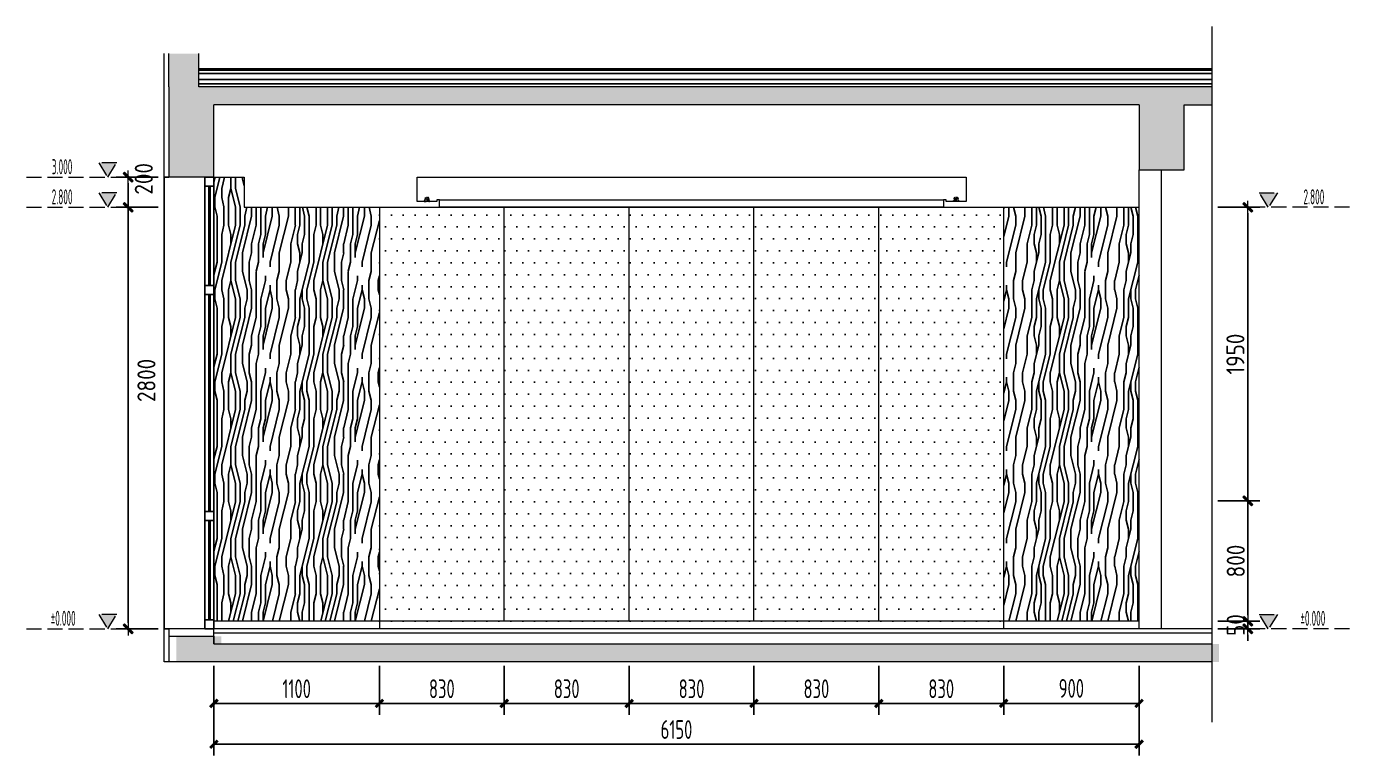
# Model space of a CAD drawing. Header units: millimetres. Extents: x 33621 to 401573, y -91663 to 133135.
# Drawn here: x 255188 to 263983, y -91405 to -86561 of the extents above; entities that cross this region are included whole.
import ezdxf
from ezdxf.enums import TextEntityAlignment as Align

# ---------------------------------------------------------------- set-up
doc = ezdxf.new("R2010")
doc.units = ezdxf.units.MM
doc.header["$LTSCALE"] = 10
for name, pattern in [('ACAD_ISO03W100', [30, 12, -18]), ('DASH', [0.35, 0.25, -0.1]), ('DOTE', [2.42, 2, -0.2, 0.02, -0.2])]:
    doc.linetypes.add(name, pattern=pattern)
doc.layers.get('0').update_dxf_attribs({"color": 253})
doc.layers.get('Defpoints').update_dxf_attribs({"color": 250})
for name, color, linetype in [('3', 253, 'Continuous'), ('RC-Hatch【天花填充】', 253, 'Continuous'), ('TXT【文字】', 253, 'Continuous'), ('栏杆', 253, 'Continuous')]:
    doc.layers.add(name, color=color, linetype=linetype)
for name, color, linetype, lineweight in [('DIM【标注】', 253, 'Continuous', 0), ('DS-4BS-FINISH【墙完成线】', 253, 'Continuous', 0), ('Elevation Block', 253, 'DASH', 0), ('FC-FLOOR【地材分格】', 253, 'Continuous', 0), ('LL2【立面横线】', 253, 'Continuous', 0), ('PUB_HATCH', 253, 'Continuous', 0), ('RC-Dim【天花尺寸】', 253, 'Continuous', 0), ('RC-FIN【天花轮廓线】', 253, 'Continuous', 0), ('RC-Modelling thick thread', 253, 'Continuous', 0), ('RC-STR【天花细线】', 253, 'Continuous', 0), ('WALL', 253, 'Continuous', 0), ('WC【完成面】', 253, 'Continuous', 0)]:
    doc.layers.add(name, color=color, linetype=linetype, lineweight=lineweight)
doc.styles.add('CCD_DIM', font='ARCHS.SHX')
doc.styles.add('XG-04', font='ARCHS.SHX', dxfattribs={"width": 0.7})
doc.styles.add('尺寸标注', font='ARCHS.SHX', dxfattribs={"width": 0.75})
doc.styles.add('标高', font='ARCHS.SHX', dxfattribs={"width": 0.5})
doc.dimstyles.new('MM_1：40', dxfattribs={"dimscale": 40, "dimtxt": 3, "dimasz": 1, "dimexe": 2, "dimexo": 1, "dimgap": 0.5, "dimtad": 1, "dimdec": 0, "dimrnd": 5, "dimdsep": 46, "dimtxsty": 'CCD_DIM', "dimblk": 'WS-cj', "dimcen": 0, "dimclrd": 44, "dimclre": 44, "dimclrt": 2, "dimadec": 0, "dimazin": 2, "dimtfac": 1, "dimtdec": 4, "dimtix": 1, "dimtofl": 0, "dimtmove": 2, "dimatfit": 3, "dimldrblk": 'hl_arrow2', "dimfxl": 5, "dimfxlon": 1, "dimtolj": 1, "dimarcsym": 0})
doc.dimstyles.new('海龙V10卓艺1：50', dxfattribs={"dimscale": 50, "dimtxt": 2.5, "dimasz": 1, "dimexe": 1.5, "dimexo": 1, "dimgap": 0.7, "dimtad": 1, "dimdec": 0, "dimdsep": 46, "dimtxsty": '尺寸标注', "dimblk": 'ARCHTICK', "dimblk1": 'ARCHTICK', "dimblk2": 'ARCHTICK', "dimcen": 1, "dimclrd": 44, "dimclre": 44, "dimclrt": 2, "dimadec": 0, "dimazin": 0, "dimtfac": 1, "dimtdec": 0, "dimtix": 1, "dimtmove": 2, "dimatfit": 3, "dimldrblk": 'hl_arrow2', "dimfxl": 5, "dimfxlon": 1, "dimarcsym": 0})

# ---------------------------------------------------------------- blocks, each defined once
blk = doc.blocks.new('WS-cj')
blk.add_hatch(color=2).paths.add_polyline_path([(0.59, 0.82), (-0.82, -0.59), (-0.59, -0.82), (0.82, 0.59)])
at = {"color": 2, "linetype": 'ByBlock', "lineweight": 0}
for p, q in [((-1.1, 0), (0, 0)), ((0, 0), (1.1, 0))]:
    blk.add_line(p, q, dxfattribs=at)
at = {"color": 2}
blk.add_lwpolyline([(0.59, 0.82), (-0.82, -0.59), (-0.59, -0.82), (0.82, 0.59)], close=True, dxfattribs=at)
blk = doc.blocks.new('*D732')
at = {"layer": 'Defpoints', "color": 0, "transparency": 16777216}
for p in [(256104, -87762.7), (255864, -90562.7), (256104, -90562.7)]:
    blk.add_point(p, dxfattribs=at)
at = {"layer": 'RC-Modelling thick thread', "color": 44, "lineweight": -2, "transparency": 16777216}
for p, q in [((256064, -87762.7), (255784, -87762.7)), ((255864, -87802.7), (255864, -90522.7)), ((256064, -90562.7), (255784, -90562.7))]:
    blk.add_line(p, q, dxfattribs=at)
at = {"layer": 'RC-Modelling thick thread', "color": 44, "lineweight": -2, "transparency": 16777216, "xscale": 40, "yscale": 40, "zscale": 40}
for p, rotation in [((255864, -87762.7), 90), ((255864, -90562.7), 270)]:
    blk.add_blockref('WS-cj', p, dxfattribs=dict(at, rotation=rotation))
at = {"layer": 'RC-Modelling thick thread', "color": 2, "transparency": 16777216, "insert": (255985.3, -88912.7), "char_height": 120, "attachment_point": 5, "rotation": 90, "style": 'CCD_DIM'}
blk.add_mtext('\\A1;2800', dxfattribs=at)
blk = doc.blocks.new('hl_arrow2')
at = {"color": 2}
blk.add_line((-0.22, 0), (-1, 0), dxfattribs=at)
blk.add_lwpolyline([(-0.22, 0), (-0.86, -0.69), (-0.65, -0.86), (0, 0), (-0.65, 0.86), (-0.86, 0.69)], close=True, dxfattribs=at)
blk = doc.blocks.new('hl_Elevation-A1')
blk.add_hatch(color=250).paths.add_polyline_path([(1.5, 2.4), (-1.5, 2.4), (0, 0)])
at = {"color": 160}
blk.add_line((13.5, 0), (-1.5, 0), dxfattribs=at)
blk.add_lwpolyline([(0, 0), (-1.5, 2.4), (1.5, 2.4)], close=True, dxfattribs=at)
at = {"style": 'XG-04', "width": 0.5, "flags": 8}
blk.add_attdef('HEIGHT', text='', height=2.5, dxfattribs=at).set_placement((7.59, 1.74, 0), align=Align.MIDDLE_CENTER)
blk = doc.blocks.new('*D733')
at = {"layer": 'Defpoints', "color": 0, "transparency": 16777216}
for p in [(255864, -87562.7), (256104, -87562.7), (256104, -87762.7)]:
    blk.add_point(p, dxfattribs=at)
at = {"layer": 'RC-Modelling thick thread', "color": 44, "lineweight": -2, "transparency": 16777216}
for p, q in [((256064, -87562.7), (255784, -87562.7)), ((255864, -87722.7), (255864, -87602.7)), ((256064, -87762.7), (255784, -87762.7))]:
    blk.add_line(p, q, dxfattribs=at)
at = {"layer": 'RC-Modelling thick thread', "color": 44, "lineweight": -2, "transparency": 16777216, "xscale": 40, "yscale": 40, "zscale": 40}
for p, rotation in [((255864, -87562.7), 90), ((255864, -87762.7), 270)]:
    blk.add_blockref('WS-cj', p, dxfattribs=dict(at, rotation=rotation))
at = {"layer": 'RC-Modelling thick thread', "color": 2, "transparency": 16777216, "insert": (255967.5, -87573.6), "char_height": 120, "attachment_point": 5, "rotation": 90, "style": 'CCD_DIM'}
blk.add_mtext('\\A1;200', dxfattribs=at)
blk = doc.blocks.new('*D734')
at = {"layer": 'Defpoints', "color": 0, "transparency": 16777216}
for p in [(263067, -87762.7), (263067, -89712.7), (263307, -89712.7)]:
    blk.add_point(p, dxfattribs=at)
at = {"layer": 'RC-Modelling thick thread', "color": 44, "lineweight": -2, "transparency": 16777216}
for p, q in [((263107, -87762.7), (263387, -87762.7)), ((263307, -87802.7), (263307, -89672.7)), ((263107, -89712.7), (263387, -89712.7))]:
    blk.add_line(p, q, dxfattribs=at)
at = {"layer": 'RC-Modelling thick thread', "color": 44, "lineweight": -2, "transparency": 16777216, "xscale": 40, "yscale": 40, "zscale": 40}
for p, rotation in [((263307, -87762.7), 90), ((263307, -89712.7), 270)]:
    blk.add_blockref('WS-cj', p, dxfattribs=dict(at, rotation=rotation))
at = {"layer": 'RC-Modelling thick thread', "color": 2, "transparency": 16777216, "insert": (263224.5, -88737.7), "char_height": 120, "attachment_point": 5, "rotation": 90, "style": 'CCD_DIM'}
blk.add_mtext('\\A1;1950', dxfattribs=at)
blk = doc.blocks.new('_ArchTick')
at = {"color": 2, "linetype": 'ByBlock', "const_width": 0.4}
blk.add_lwpolyline([(-0.5, -0.5), (0.5, 0.5)], dxfattribs=at)
blk = doc.blocks.new('*D735')
at = {"layer": 'Defpoints', "color": 0, "transparency": 16777216}
for p in [(256434, -91029.5), (262584, -91029.5), (256434, -91329.5)]:
    blk.add_point(p, dxfattribs=at)
at = {"layer": 'RC-Dim【天花尺寸】', "color": 44, "lineweight": -2, "transparency": 16777216}
for p, q in [((256434, -91079.5), (256434, -91404.5)), ((262584, -91079.5), (262584, -91404.5)), ((262584, -91329.5), (256434, -91329.5))]:
    blk.add_line(p, q, dxfattribs=at)
at = {"layer": 'RC-Dim【天花尺寸】', "color": 44, "lineweight": -2, "transparency": 16777216, "xscale": 50, "yscale": 50, "zscale": 50}
for p, rotation in [((256434, -91329.5), 179.9999999999978), ((262584, -91329.5), 359.9999999999978)]:
    blk.add_blockref('_ArchTick', p, dxfattribs=dict(at, rotation=rotation))
at = {"layer": 'RC-Dim【天花尺寸】', "color": 2, "transparency": 16777216, "insert": (259509, -91232), "char_height": 125, "attachment_point": 5, "style": '尺寸标注'}
blk.add_mtext('6150', dxfattribs=at)
blk = doc.blocks.new('海龍_暗藏灯管')
at = {"color": 250, "linetype": 'DOTE', "ltscale": 0.12}
for p, q in [((-13.2, 19.4), (13.2, 19.4)), ((0, 32.6), (0, 6.2))]:
    blk.add_line(p, q, dxfattribs=at)
at = {"color": 0, "linetype": 'ACAD_ISO03W100', "ltscale": 0.1}
blk.add_lwpolyline([(-17.4, 6.9), (-17.4, 0), (17.4, 0), (17.4, 6.9)], close=True, dxfattribs=at)
blk.add_lwpolyline([(-12.5, 6.9), (-12.5, 19.4, -1), (12.5, 19.4), (12.5, 6.9)], format="xyb", dxfattribs=at)
blk.add_circle((0, 19.4), 10.5, dxfattribs=at)
blk = doc.blocks.new('*D729')
at = {"layer": 'Defpoints', "color": 0, "transparency": 16777216}
for p in [(261684, -90758.5), (262584, -90758.5), (261684, -91058.5)]:
    blk.add_point(p, dxfattribs=at)
at = {"layer": 'RC-Dim【天花尺寸】', "color": 44, "lineweight": -2, "transparency": 16777216}
for p, q in [((261684, -90808.5), (261684, -91133.5)), ((262584, -90808.5), (262584, -91133.5)), ((262584, -91058.5), (261684, -91058.5))]:
    blk.add_line(p, q, dxfattribs=at)
at = {"layer": 'RC-Dim【天花尺寸】', "color": 44, "lineweight": -2, "transparency": 16777216, "xscale": 50, "yscale": 50, "zscale": 50}
for p, rotation in [((261684, -91058.5), 180.0000000000018), ((262584, -91058.5), 1.8385e-12)]:
    blk.add_blockref('_ArchTick', p, dxfattribs=dict(at, rotation=rotation))
at = {"layer": 'RC-Dim【天花尺寸】', "color": 2, "transparency": 16777216, "insert": (262134, -90958.4), "char_height": 125, "attachment_point": 5, "style": '尺寸标注'}
blk.add_mtext('900', dxfattribs=at)
blk = doc.blocks.new('*D731')
at = {"layer": 'Defpoints', "color": 0, "transparency": 16777216}
for p in [(263067, -90512.7), (263067, -90562.7), (263307, -90562.7)]:
    blk.add_point(p, dxfattribs=at)
at = {"layer": 'RC-Modelling thick thread', "color": 44, "lineweight": -2, "transparency": 16777216}
for p, q in [((263307, -90472.7), (263307, -90432.7)), ((263107, -90512.7), (263387, -90512.7)), ((263107, -90562.7), (263387, -90562.7)), ((263307, -90602.7), (263307, -90642.7))]:
    blk.add_line(p, q, dxfattribs=at)
at = {"layer": 'RC-Modelling thick thread', "color": 44, "lineweight": -2, "transparency": 16777216, "xscale": 40, "yscale": 40, "zscale": 40}
for p, rotation in [((263307, -90512.7), 270), ((263307, -90562.7), 90)]:
    blk.add_blockref('WS-cj', p, dxfattribs=dict(at, rotation=rotation))
at = {"layer": 'RC-Modelling thick thread', "color": 2, "transparency": 16777216, "insert": (263227, -90537.7), "char_height": 120, "attachment_point": 5, "rotation": 90, "style": 'CCD_DIM'}
blk.add_mtext('\\A1;50', dxfattribs=at)
blk = doc.blocks.new('*D730')
at = {"layer": 'Defpoints', "color": 0, "transparency": 16777216}
for p in [(263067, -89712.7), (263067, -90512.7), (263307, -90512.7)]:
    blk.add_point(p, dxfattribs=at)
at = {"layer": 'RC-Modelling thick thread', "color": 44, "lineweight": -2, "transparency": 16777216}
for p, q in [((263107, -89712.7), (263387, -89712.7)), ((263307, -89752.7), (263307, -90472.7)), ((263107, -90512.7), (263387, -90512.7))]:
    blk.add_line(p, q, dxfattribs=at)
at = {"layer": 'RC-Modelling thick thread', "color": 44, "lineweight": -2, "transparency": 16777216, "xscale": 40, "yscale": 40, "zscale": 40}
for p, rotation in [((263307, -89712.7), 90), ((263307, -90512.7), 270)]:
    blk.add_blockref('WS-cj', p, dxfattribs=dict(at, rotation=rotation))
at = {"layer": 'RC-Modelling thick thread', "color": 2, "transparency": 16777216, "insert": (263227, -90112.7), "char_height": 120, "attachment_point": 5, "rotation": 90, "style": 'CCD_DIM'}
blk.add_mtext('\\A1;800', dxfattribs=at)
blk = doc.blocks.new('*D754')
at = {"layer": 'Defpoints', "color": 0, "transparency": 16777216}
for p in [(256434, -90758.5), (257534, -90758.5), (256434, -91058.5)]:
    blk.add_point(p, dxfattribs=at)
at = {"layer": 'RC-Dim【天花尺寸】', "color": 44, "lineweight": -2, "transparency": 16777216}
for p, q in [((256434, -90808.5), (256434, -91133.5)), ((257534, -90808.5), (257534, -91133.5)), ((257534, -91058.5), (256434, -91058.5))]:
    blk.add_line(p, q, dxfattribs=at)
at = {"layer": 'RC-Dim【天花尺寸】', "color": 44, "lineweight": -2, "transparency": 16777216, "xscale": 50, "yscale": 50, "zscale": 50}
for p, rotation in [((256434, -91058.5), 179.9999999999984), ((257534, -91058.5), 359.9999999999984)]:
    blk.add_blockref('_ArchTick', p, dxfattribs=dict(at, rotation=rotation))
at = {"layer": 'RC-Dim【天花尺寸】', "color": 2, "transparency": 16777216, "insert": (256984, -90961), "char_height": 125, "attachment_point": 5, "style": '尺寸标注'}
blk.add_mtext('1100', dxfattribs=at)
blk = doc.blocks.new('*D755')
at = {"layer": 'Defpoints', "color": 0, "transparency": 16777216}
for p in [(257534, -90758.5), (258364, -90758.5), (257534, -91058.5)]:
    blk.add_point(p, dxfattribs=at)
at = {"layer": 'RC-Dim【天花尺寸】', "color": 44, "lineweight": -2, "transparency": 16777216}
for p, q in [((257534, -90808.5), (257534, -91133.5)), ((258364, -90808.5), (258364, -91133.5)), ((258364, -91058.5), (257534, -91058.5))]:
    blk.add_line(p, q, dxfattribs=at)
at = {"layer": 'RC-Dim【天花尺寸】', "color": 44, "lineweight": -2, "transparency": 16777216, "xscale": 50, "yscale": 50, "zscale": 50, "rotation": 180}
blk.add_blockref('_ArchTick', (257534, -91058.5), dxfattribs=at)
at = {"layer": 'RC-Dim【天花尺寸】', "color": 44, "lineweight": -2, "transparency": 16777216, "xscale": 50, "yscale": 50, "zscale": 50}
blk.add_blockref('_ArchTick', (258364, -91058.5), dxfattribs=at)
at = {"layer": 'RC-Dim【天花尺寸】', "color": 2, "transparency": 16777216, "insert": (257949, -90961), "char_height": 125, "attachment_point": 5, "style": '尺寸标注'}
blk.add_mtext('830', dxfattribs=at)
blk = doc.blocks.new('*D756')
at = {"layer": 'Defpoints', "color": 0, "transparency": 16777216}
for p in [(258364, -90758.5), (259194, -90758.5), (258364, -91058.5)]:
    blk.add_point(p, dxfattribs=at)
at = {"layer": 'RC-Dim【天花尺寸】', "color": 44, "lineweight": -2, "transparency": 16777216}
for p, q in [((258364, -90808.5), (258364, -91133.5)), ((259194, -90808.5), (259194, -91133.5)), ((259194, -91058.5), (258364, -91058.5))]:
    blk.add_line(p, q, dxfattribs=at)
at = {"layer": 'RC-Dim【天花尺寸】', "color": 44, "lineweight": -2, "transparency": 16777216, "xscale": 50, "yscale": 50, "zscale": 50, "rotation": 180}
blk.add_blockref('_ArchTick', (258364, -91058.5), dxfattribs=at)
at = {"layer": 'RC-Dim【天花尺寸】', "color": 44, "lineweight": -2, "transparency": 16777216, "xscale": 50, "yscale": 50, "zscale": 50}
blk.add_blockref('_ArchTick', (259194, -91058.5), dxfattribs=at)
at = {"layer": 'RC-Dim【天花尺寸】', "color": 2, "transparency": 16777216, "insert": (258779, -90961), "char_height": 125, "attachment_point": 5, "style": '尺寸标注'}
blk.add_mtext('830', dxfattribs=at)
blk = doc.blocks.new('*D757')
at = {"layer": 'Defpoints', "color": 0, "transparency": 16777216}
for p in [(259194, -90758.5), (260024, -90758.5), (259194, -91058.5)]:
    blk.add_point(p, dxfattribs=at)
at = {"layer": 'RC-Dim【天花尺寸】', "color": 44, "lineweight": -2, "transparency": 16777216}
for p, q in [((259194, -90808.5), (259194, -91133.5)), ((260024, -90808.5), (260024, -91133.5)), ((260024, -91058.5), (259194, -91058.5))]:
    blk.add_line(p, q, dxfattribs=at)
at = {"layer": 'RC-Dim【天花尺寸】', "color": 44, "lineweight": -2, "transparency": 16777216, "xscale": 50, "yscale": 50, "zscale": 50, "rotation": 180}
blk.add_blockref('_ArchTick', (259194, -91058.5), dxfattribs=at)
at = {"layer": 'RC-Dim【天花尺寸】', "color": 44, "lineweight": -2, "transparency": 16777216, "xscale": 50, "yscale": 50, "zscale": 50}
blk.add_blockref('_ArchTick', (260024, -91058.5), dxfattribs=at)
at = {"layer": 'RC-Dim【天花尺寸】', "color": 2, "transparency": 16777216, "insert": (259609, -90961), "char_height": 125, "attachment_point": 5, "style": '尺寸标注'}
blk.add_mtext('830', dxfattribs=at)
blk = doc.blocks.new('*D758')
at = {"layer": 'Defpoints', "color": 0, "transparency": 16777216}
for p in [(260024, -90758.5), (260854, -90758.5), (260024, -91058.5)]:
    blk.add_point(p, dxfattribs=at)
at = {"layer": 'RC-Dim【天花尺寸】', "color": 44, "lineweight": -2, "transparency": 16777216}
for p, q in [((260024, -90808.5), (260024, -91133.5)), ((260854, -90808.5), (260854, -91133.5)), ((260854, -91058.5), (260024, -91058.5))]:
    blk.add_line(p, q, dxfattribs=at)
at = {"layer": 'RC-Dim【天花尺寸】', "color": 44, "lineweight": -2, "transparency": 16777216, "xscale": 50, "yscale": 50, "zscale": 50, "rotation": 180}
blk.add_blockref('_ArchTick', (260024, -91058.5), dxfattribs=at)
at = {"layer": 'RC-Dim【天花尺寸】', "color": 44, "lineweight": -2, "transparency": 16777216, "xscale": 50, "yscale": 50, "zscale": 50}
blk.add_blockref('_ArchTick', (260854, -91058.5), dxfattribs=at)
at = {"layer": 'RC-Dim【天花尺寸】', "color": 2, "transparency": 16777216, "insert": (260439, -90961), "char_height": 125, "attachment_point": 5, "style": '尺寸标注'}
blk.add_mtext('830', dxfattribs=at)
blk = doc.blocks.new('*D759')
at = {"layer": 'Defpoints', "color": 0, "transparency": 16777216}
for p in [(260854, -90758.5), (261684, -90758.5), (260854, -91058.5)]:
    blk.add_point(p, dxfattribs=at)
at = {"layer": 'RC-Dim【天花尺寸】', "color": 44, "lineweight": -2, "transparency": 16777216}
for p, q in [((260854, -90808.5), (260854, -91133.5)), ((261684, -90808.5), (261684, -91133.5)), ((261684, -91058.5), (260854, -91058.5))]:
    blk.add_line(p, q, dxfattribs=at)
at = {"layer": 'RC-Dim【天花尺寸】', "color": 44, "lineweight": -2, "transparency": 16777216, "xscale": 50, "yscale": 50, "zscale": 50, "rotation": 180}
blk.add_blockref('_ArchTick', (260854, -91058.5), dxfattribs=at)
at = {"layer": 'RC-Dim【天花尺寸】', "color": 44, "lineweight": -2, "transparency": 16777216, "xscale": 50, "yscale": 50, "zscale": 50}
blk.add_blockref('_ArchTick', (261684, -91058.5), dxfattribs=at)
at = {"layer": 'RC-Dim【天花尺寸】', "color": 2, "transparency": 16777216, "insert": (261269, -90961), "char_height": 125, "attachment_point": 5, "style": '尺寸标注'}
blk.add_mtext('830', dxfattribs=at)

msp = doc.modelspace()

# ---------------------------------------------------------------- hatches: boundary and pattern name
at = {"layer": 'PUB_HATCH'}
for points in [[(256334, -86741.2), (256134, -86741.2), (256134, -86962.7), (256334, -86962.7)], [(263067, -87082.7), (263067, -86962.7), (256134, -86962.7), (256134, -87562.7), (256434, -87562.7), (256434, -87082.7), (262584, -87082.7), (262584, -87512.7), (262884, -87512.7), (262884, -87082.7)], [(263116, -90782.7), (263116, -90662.7), (256483, -90662.7), (256483, -90612.7), (256183, -90612.7), (256183, -90782.7), (256483, -90782.7), (262633, -90782.7), (262933, -90782.7)]]:
    msp.add_hatch(color=256, dxfattribs=at).paths.add_polyline_path(points)
at = {"layer": 'RC-Hatch【天花填充】'}
h = msp.add_hatch(dxfattribs=at)
h.set_pattern_fill('木饰面', color=250, scale=30, angle=90, style=0, double=1, pattern_type=2)
h.set_pattern_definition([(90, (264823.6, -86964.44), (-612, 4e-14), [122.4, -183.6, 61.2, -244.8]), (90, (264808.3, -86536.04), (-612, 4e-14), [122.4, -489.6]), (90, (264777.7, -86597.24), (-612, 4e-14), [61.2, -550.8]), (90, (264762.4, -86933.84), (-612, 4e-14), [30.6, -428.4, 30.6, -122.4]), (90, (264731.8, -86719.64), (-612, 4e-14), [122.4, -183.6, 30.6, -275.4]), (90, (264716.5, -86872.64), (-612, 4e-14), [91.8, -520.2]), (90, (264701.2, -86719.64), (-612, 4e-14), [183.6, -428.4]), (90, (264685.9, -86903.24), (-612, 4e-14), [122.4, -489.6]), (90, (264670.6, -86658.44), (-612, 4e-14), [306, -306]), (90, (264640, -86842.04), (-612, 4e-14), [61.2, -183.6, 122.4, -244.8]), (90, (264624.7, -86413.64), (-612, 4e-14), [122.4, -489.6]), (90, (264609.4, -86536.04), (-612, 4e-14), [61.2, -550.8]), (90, (264594.1, -86658.44), (-612, 4e-14), [61.2, -550.8]), (90, (264578.8, -86964.44), (-612, 4e-14), [122.4, -489.6]), (90, (264563.5, -86658.44), (-612, 4e-14), [122.4, -489.6]), (90, (264532.9, -86658.44), (-612, 4e-14), [122.4, -122.4, 122.4, -244.8]), (90, (264502.3, -86780.84), (-612, 4e-14), [61.2, -306, 122.4, -122.4]), (90, (264487, -86658.44), (-612, 4e-14), [183.6, -428.4]), (90, (264456.4, -86658.44), (-612, 4e-14), [122.4, -489.6]), (90, (264441.1, -86903.24), (-612, 4e-14), [183.6, -244.8, 61.2, -122.4]), (90, (264410.5, -86903.24), (-612, 4e-14), [306, -306]), (90, (264395.2, -86536.04), (-612, 4e-14), [61.2, -550.8]), (90, (264379.9, -86719.64), (-612, 4e-14), [122.4, -489.6]), (90, (264364.6, -86842.04), (-612, 4e-14), [61.2, -244.8, 61.2, -244.8]), (90, (264349.3, -86903.24), (-612, 4e-14), [61.2, -183.6, 122.4, -244.8]), (90, (264334, -86780.84), (-612, 4e-14), [61.2, -306, 61.2, -183.6]), (90, (264318.7, -86658.44), (-612, 4e-14), [183.6, -428.4]), (90, (264288.1, -86903.24), (-612, 4e-14), [122.4, -489.6]), (90, (264272.8, -86597.24), (-612, 4e-14), [61.2, -550.8]), (90, (264257.5, -86474.84), (-612, 4e-14), [61.2, -550.8]), (104.0362, (264777.73, -86536.04), (-1e-06, 612), [63.036, -2460.305]), (104.0362, (264640.03, -86474.84), (-1e-06, 612), [63.036, -2460.305]), (104.0362, (264272.83, -86536.04), (-1e-06, 612), [63.036, -2460.305]), (104.0362, (264502.33, -86719.64), (-1e-06, 612), [63.036, -2460.305]), (104.0362, (264410.53, -86597.24), (-1e-06, 612), [63.036, -2460.305]), (104.0362, (264456.43, -86536.04), (-1e-06, 612), [63.036, -2460.305]), (104.0362, (264349.33, -86842.04), (-1e-06, 612), [63.036, -2460.305]), (104.0362, (264379.93, -86597.24), (-1e-06, 612), [63.036, -2460.305]), (104.0362, (264609.43, -86474.84), (-1e-06, 612), [126.072, -2397.27]), (104.0362, (264563.53, -86536.04), (-1e-06, 612), [126.072, -2397.27]), (104.0362, (264532.93, -86536.04), (-1e-06, 612), [126.072, -2397.27]), (255.9638, (264731.83, -86719.64), (0.0001, -612), [63.036, -126.072, 63.036, -2271.197]), (255.9638, (264640.03, -86842.04), (-2e-08, -612), [63.036, -2460.305]), (255.9638, (264364.63, -86842.04), (-2e-08, -612), [126.072, -2397.27]), (284.0362, (264808.33, -86536.04), (1e-06, -612), [63.036, -2460.305]), (75.9638, (264808.33, -86413.64), (2e-08, 612), [63.036, -2460.305]), (75.9638, (264594.13, -86597.24), (2e-08, 612), [63.036, -2460.305]), (75.9638, (264487.03, -86474.84), (2e-08, 612), [63.036, -2460.305]), (75.9638, (264441.13, -86719.64), (2e-08, 612), [63.036, -2460.305]), (75.9638, (264364.63, -86780.84), (2e-08, 612), [63.036, -2460.305]), (75.9638, (264334.03, -86719.64), (2e-08, 612), [63.036, -2460.305]), (75.9638, (264441.13, -86719.64), (2e-08, 612), [63.036, -2460.305]), (75.9638, (264349.33, -86536.04), (2e-08, 612), [252.144, -2271.197]), (75.9638, (264762.43, -86903.24), (2e-08, 612), [252.144, -2271.197]), (75.9638, (264716.53, -86842.04), (2e-08, 612), [252.144, -2271.197]), (75.9638, (264685.93, -86780.84), (-0.0001, 612), [63.036, -126.072, 126.072, -2208.16]), (75.9638, (264640.03, -86780.84), (-0.0001, 612), [126.072, -126.072, 126.072, -2145.124]), (75.9638, (264578.83, -86842.04), (2e-08, 612), [252.144, -2271.197]), (75.9638, (264532.93, -86903.24), (2e-08, 612), [252.144, -2271.197]), (75.9638, (264502.33, -86903.24), (2e-08, 612), [252.144, -2271.197]), (75.9638, (264318.73, -86474.84), (2e-08, 612), [63.036, -2460.305]), (75.9638, (264257.53, -86413.64), (-0.0001, 612), [126.072, -2397.27]), (75.9638, (264288.13, -86780.84), (-0.0001, 612), [126.072, -2397.27]), (75.9638, (264823.63, -86842.04), (-1e-05, 612), [252.144, -2271.197]), (75.9638, (264395.23, -86474.84), (-1e-05, 612), [189.108, -2334.233]), (75.9638, (264441.13, -86413.64), (-1e-05, 612), [378.216, -2145.125])])
h.paths.add_polyline_path([(257534, -87762.7), (256634, -87762.7), (256634, -87562.7), (256434, -87562.7), (256434, -87622.7), (256434, -90502.7), (256434, -90512.7), (257534, -90512.7)])
h.paths.add_polyline_path([(262584, -87762.7), (261684, -87762.7), (261684, -90512.7), (262584, -90512.7)])
h = msp.add_hatch(dxfattribs=at)
h.set_pattern_fill('DOTS', color=250, scale=50, style=0, double=1)
h.set_pattern_definition([(0, (257533.98, -90512.74), (39.6875, 79.375), [0, -79.375])])
h.paths.add_polyline_path([(261684, -87762.7), (257934, -87762.7), (257534, -87762.7), (257534, -90512.7), (261684, -90512.7)])

# ---------------------------------------------------------------- linework, layer by layer
for p, q in [((256104, -87562.7), (256134, -87562.7)), ((256134, -90562.7), (256104, -90562.7))]:
    msp.add_line(p, q)
for points in [[(256374, -87622.7), (256434, -87622.7), (256434, -87562.7), (256374, -87562.7)], [(256374, -88342.7), (256434, -88342.7), (256434, -88282.7), (256374, -88282.7)], [(256374, -89782.7), (256434, -89782.7), (256434, -89842.7), (256374, -89842.7)], [(256374, -90562.7), (256434, -90562.7), (256434, -90502.7), (256374, -90502.7)]]:
    msp.add_lwpolyline(points, close=True)
at = {"layer": '3'}
for p, q in [((256104, -87562.7), (256104, -90562.7)), ((256374, -90502.7), (256374, -87622.7)), ((256399, -88282.7), (256399, -87622.7)), ((256409, -88282.7), (256409, -87622.7)), ((256434, -90502.7), (256434, -87622.7)), ((256399, -89782.7), (256399, -88342.7)), ((256409, -89782.7), (256409, -88342.7)), ((256399, -90502.7), (256399, -89842.7)), ((256409, -90502.7), (256409, -89842.7))]:
    msp.add_line(p, q, dxfattribs=at)
at = {"layer": 'DS-4BS-FINISH【墙完成线】'}
for points in [[(257534, -87762.7), (257534, -90562.7)], [(261684, -90562.7), (261684, -87762.7)]]:
    msp.add_lwpolyline(points, dxfattribs=at)
at = {"layer": 'FC-FLOOR【地材分格】'}
for p, q in [((263067, -86561.4), (263067, -91182.2)), ((258364, -90512.7), (258364, -87762.7)), ((259194, -90512.7), (259194, -87762.7)), ((260024, -90512.7), (260024, -87762.7)), ((260854, -90512.7), (260854, -87762.7))]:
    msp.add_line(p, q, dxfattribs=at)
at = {"layer": 'LL2【立面横线】'}
msp.add_line((262584, -90512.7), (256434, -90512.7), dxfattribs=at)
at = {"layer": 'RC-FIN【天花轮廓线】'}
for points in [[(256434, -87562.7), (256634, -87562.7), (256634, -87762.7), (262584, -87762.7)], [(257934, -87762.7), (257934, -87712.7), (257916, -87712.7), (257916, -87724.7), (257784, -87724.7), (257784, -87562.7), (261434, -87562.7), (261434, -87724.7), (261302, -87724.7), (261302, -87712.7), (261284, -87712.7), (261284, -87762.7)]]:
    msp.add_lwpolyline(points, dxfattribs=at)
at = {"layer": 'RC-STR【天花细线】'}
for points in [[(257934, -87712.7), (261284, -87712.7)], [(261284, -87762.7), (257934, -87762.7)]]:
    msp.add_lwpolyline(points, dxfattribs=at)
at = {"layer": 'WALL'}
for p, q in [((256104, -87562.7), (256104, -86741.2)), ((256134, -86962.7), (256134, -86741.2)), ((256334, -86962.7), (256334, -86741.2)), ((263067, -86962.7), (256334, -86962.7)), ((261584, -87082.7), (256434, -87082.7)), ((262584, -87082.7), (261884, -87082.7)), ((262584, -90562.7), (262584, -87512.7)), ((262734, -90562.7), (262734, -87512.7)), ((256434, -87562.7), (256134, -87562.7)), ((256104, -90782.7), (256104, -90562.7)), ((263067, -90782.7), (256104, -90782.7))]:
    msp.add_line(p, q, dxfattribs=at)
for points in [[(256134, -86962.7), (256134, -86962.7), (256134, -86962.7), (256134, -87562.7)], [(256434, -87562.7), (256434, -87562.7), (256434, -87082.7)], [(261884, -87082.7), (261884, -87082.7), (261584, -87082.7), (261584, -87082.7)], [(262584, -87082.7), (262584, -87512.7), (262884, -87512.7), (262884, -87082.7), (263067, -87082.7)], [(256434, -90662.7), (256434, -90562.7), (256134, -90562.7), (256134, -90662.7)], [(256134, -90612.7), (256434, -90612.7), (256434, -90662.7), (263067, -90662.7)], [(256134, -90662.7), (256134, -90662.7), (256134, -90662.7), (256134, -90782.7)]]:
    msp.add_lwpolyline(points, dxfattribs=at)
at = {"layer": 'WC【完成面】'}
msp.add_line((263067, -90562.7), (256434, -90562.7), dxfattribs=at)
at = {"layer": 'WC【完成面】', "color": 8}
msp.add_line((263067, -90592.7), (256434, -90592.7), dxfattribs=at)
at = {"layer": '栏杆'}
for p, q in [((263067, -86842.7), (256334, -86842.7)), ((263067, -86852.7), (256334, -86852.7)), ((263067, -86872.7), (256334, -86872.7)), ((263067, -86912.7), (256334, -86912.7)), ((263067, -86942.7), (256334, -86942.7))]:
    msp.add_line(p, q, dxfattribs=at)

# ---------------------------------------------------------------- block references
at = {"layer": 'DIM【标注】'}
msp.add_blockref('海龍_暗藏灯管', (257850, -87724.7), dxfattribs=at)
at = {"layer": 'DIM【标注】', "xscale": -1}
msp.add_blockref('海龍_暗藏灯管', (261368, -87724.7), dxfattribs=at)
at = {"layer": 'Elevation Block'}
ref = msp.add_blockref('hl_Elevation-A1', (255727.7, -87562.7), dxfattribs=dict(at, xscale=-40, yscale=40, zscale=40))
ref.add_attrib('HEIGHT', '3.000', dxfattribs={"layer": 'TXT【文字】', "color": 50, "height": 100, "style": '标高', "width": 0.525}).set_placement((255424.6, -87493.1, 0.1), align=Align.MIDDLE_CENTER)
ref = msp.add_blockref('hl_Elevation-A1', (255727.7, -87762.7), dxfattribs=dict(at, xscale=-40, yscale=40, zscale=40))
ref.add_attrib('HEIGHT', '2.800', dxfattribs={"layer": 'TXT【文字】', "color": 50, "height": 100, "style": '标高', "width": 0.525}).set_placement((255424.6, -87693.1, 0.1), align=Align.MIDDLE_CENTER)
ref = msp.add_blockref('hl_Elevation-A1', (263443.3, -87762.7), dxfattribs=dict(at, xscale=40, yscale=40, zscale=40))
ref.add_attrib('HEIGHT', '2.800', dxfattribs={"layer": 'TXT【文字】', "color": 50, "height": 100, "style": '标高', "width": 0.525}).set_placement((263746.4, -87693.1, 0.1), align=Align.MIDDLE_CENTER)
ref = msp.add_blockref('hl_Elevation-A1', (255727.7, -90562.7), dxfattribs=dict(at, xscale=-40, yscale=40, zscale=40))
ref.add_attrib('HEIGHT', '±0.000', dxfattribs={"layer": 'TXT【文字】', "color": 50, "height": 100, "style": '标高', "width": 0.525}).set_placement((255431.6, -90493.1, 0.1), align=Align.MIDDLE_CENTER)
ref = msp.add_blockref('hl_Elevation-A1', (263443.3, -90562.7), dxfattribs=dict(at, xscale=40, yscale=40, zscale=40))
ref.add_attrib('HEIGHT', '±0.000', dxfattribs={"layer": 'TXT【文字】', "color": 50, "height": 100, "style": '标高', "width": 0.525}).set_placement((263739.4, -90493.1, 0.1), align=Align.MIDDLE_CENTER)

# ---------------------------------------------------------------- dimensions: what is measured, and where the dimension line sits
at = {"layer": 'RC-Dim【天花尺寸】'}
for p1, p2, picture, middle in [((257534, -90758.5), (256434, -90758.5), '*D754', (256984, -90961)), ((258364, -90758.5), (257534, -90758.5), '*D755', (257949, -90961)), ((259194, -90758.5), (258364, -90758.5), '*D756', (258779, -90961)), ((260024, -90758.5), (259194, -90758.5), '*D757', (259609, -90961)), ((260854, -90758.5), (260024, -90758.5), '*D758', (260439, -90961)), ((261684, -90758.5), (260854, -90758.5), '*D759', (261269, -90961)), ((262584, -90758.5), (261684, -90758.5), '*D729', (262134, -90958.4)), ((262584, -91029.5), (256434, -91029.5), '*D735', (259509, -91232))]:
    dim = msp.add_aligned_dim(p1=p1, p2=p2, distance=300, dimstyle='海龙V10卓艺1：50', dxfattribs=at)
    dim.commit()
    dim.dimension.update_dxf_attribs({"geometry": picture, "text_midpoint": middle})
at = {"layer": 'RC-Modelling thick thread'}
for base, p2, angle, picture, middle in [((255864, -87562.7), (256104, -87562.7), 90, '*D733', (255967.5, -87573.6)), ((255864, -90562.7), (256104, -90562.7), 270, '*D732', (255985.3, -88912.7))]:
    dim = msp.add_linear_dim(base=base, p1=(256104, -87762.7), p2=p2, angle=angle, dimstyle='MM_1：40', dxfattribs=at)
    dim.commit()
    dim.dimension.update_dxf_attribs({"geometry": picture, "text_midpoint": middle, "dimtype": 161})
for p1, p2, picture, middle in [((263067, -87762.7), (263067, -89712.7), '*D734', (263224.5, -88737.7)), ((263067, -89712.7), (263067, -90512.7), '*D730', (263227, -90112.7)), ((263067, -90512.7), (263067, -90562.7), '*D731', (263227, -90537.7))]:
    dim = msp.add_aligned_dim(p1=p1, p2=p2, distance=240, dimstyle='MM_1：40', dxfattribs=at)
    dim.commit()
    dim.dimension.update_dxf_attribs({"geometry": picture, "text_midpoint": middle})

doc.saveas('drawing.dxf')
